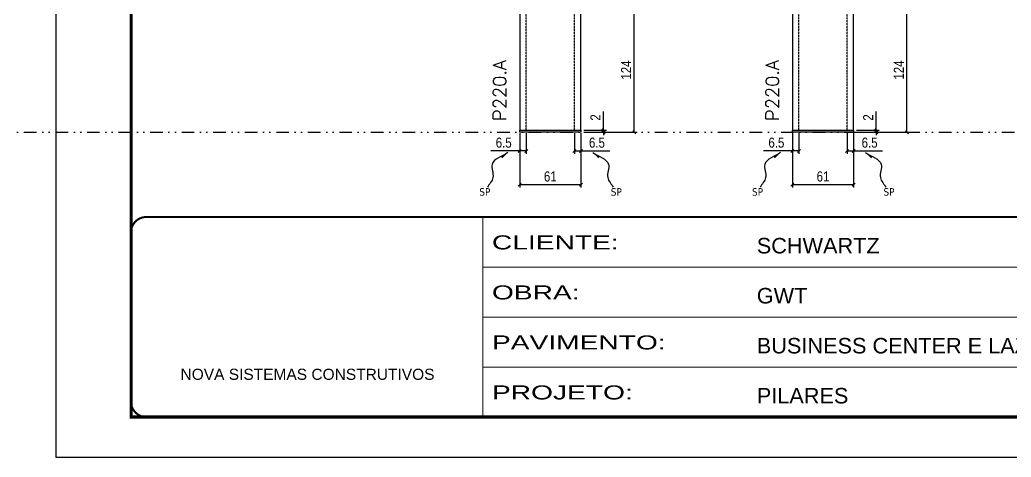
# Model space of a CAD drawing. Extents: x 13379 to 23315, y 867 to 16997.
# Drawn here: x 19105 to 20093, y 6610 to 7046 of the extents above; entities that cross this region are included whole.
import ezdxf

# ---------------------------------------------------------------- set-up
doc = ezdxf.new("R2010")
doc.units = 0
for name, pattern in [('CONTINUO', [0]), ('DASHED', [0.75, 0.5, -0.25]), ('DIVIDE2', [0.625, 0.25, -0.125, 0, -0.125, 0, -0.125]), ('HIDDEN', [0.375, 0.25, -0.125])]:
    doc.linetypes.add(name, pattern=pattern)
for name, color, linetype in [('COTA', 241, 'Continuous'), ('Nível', 160, 'Continuous'), ('Painéis', 200, 'Continuous'), ('Sarrafo de Pressão', 42, 'HIDDEN'), ('texto', 7, 'Continuous')]:
    doc.layers.add(name, color=color, linetype=linetype)
for name, color, linetype, lineweight in [('Folhas', 255, 'Continuous', 9), ('SARRAFO DE PRESSAO', 251, 'DASHED', 9), ('Texto Seção', 7, 'Continuous', 15)]:
    doc.layers.add(name, color=color, linetype=linetype, lineweight=lineweight)
doc.layers.add('Laje_Perimetro', color=7, linetype='Continuous', plot=False)
doc.styles.add('ARIAL', font='arial.ttf')
doc.styles.add('COTA TECNICA', font='techl___.ttf', dxfattribs={"height": 10})
doc.styles.add('COTA TECNICA-50', font='techl___.ttf', dxfattribs={"height": 10})
doc.styles.add('REGUA-120', font='ROMANS.shx', dxfattribs={"height": 15})
doc.styles.get("Standard").update_dxf_attribs({"font": 'arial.ttf'})
doc.styles.add('Tecnologia', font='')
doc.styles.get('Tecnologia').set_extended_font_data('Forgotten Futurist')
doc.dimstyles.new('COTA PAINEL-50', dxfattribs={"dimtxt": 10, "dimasz": 3, "dimexe": 3, "dimexo": 3, "dimgap": 3, "dimtad": 1, "dimdec": 1, "dimzin": 12, "dimdsep": 46, "dimtxsty": 'COTA TECNICA-50', "dimblk1": 'OBLIQUE', "dimblk2": 'OBLIQUE', "dimsah": 1, "dimcen": 0.9, "dimclrd": 4, "dimclre": 4, "dimclrt": 240, "dimadec": 1, "dimazin": 3, "dimtfac": 1, "dimtdec": 1, "dimtmove": 0, "dimatfit": 3, "dimfxl": 1, "dimtolj": 1, "dimtzin": 12, "dimarcsym": 0})
doc.dimstyles.new('PAINEL', dxfattribs={"dimtxt": 10, "dimasz": 3, "dimexe": 3, "dimexo": 3, "dimgap": 3, "dimtad": 1, "dimdec": 1, "dimzin": 12, "dimdsep": 46, "dimtxsty": 'COTA TECNICA', "dimblk1": 'OBLIQUE', "dimblk2": 'OBLIQUE', "dimsah": 1, "dimcen": 0.9, "dimclrd": 4, "dimclre": 4, "dimclrt": 240, "dimadec": 1, "dimazin": 3, "dimtfac": 1, "dimtdec": 1, "dimtmove": 0, "dimatfit": 3, "dimfxl": 1, "dimtolj": 1, "dimtzin": 12, "dimarcsym": 0})
doc.dimstyles.get("Standard").update_dxf_attribs({"dimtxt": 0.18, "dimasz": 0.18, "dimexe": 0.18, "dimexo": 0.0625, "dimgap": 0.09, "dimtad": 0, "dimtih": 1, "dimtoh": 1, "dimdec": 4, "dimzin": 0, "dimdsep": 46, "dimtxsty": 'Standard', "dimcen": 0.09, "dimadec": 0, "dimazin": 0, "dimtfac": 1, "dimtdec": 4, "dimtofl": 0, "dimtmove": 0, "dimatfit": 3, "dimfxl": 1, "dimtolj": 1, "dimtzin": 0, "dimarcsym": 0})

# ---------------------------------------------------------------- blocks, each defined once
blk = doc.blocks.new('9999999999')
at = {"color": 30, "linetype": 'CONTINUO'}
for p, q in [((98564.56, 34230.21), (98564.56, 34429.45)), ((98564.56, 34379.64), (99583.98, 34379.64)), ((98564.56, 34329.83), (99487.98, 34329.83)), ((98564.56, 34280.02), (99487.98, 34280.02))]:
    blk.add_line(p, q, dxfattribs=at)
at = {"color": 30, "linetype": 'CONTINUO', "const_width": 2}
blk.add_lwpolyline([(99583.98, 34230.21), (99583.98, 34414.45, 0.414214), (99568.98, 34429.45), (98228.98, 34429.45, 0.414214), (98213.98, 34414.45), (98213.98, 34245.21, 0.414214), (98228.98, 34230.21), (99583.98, 34230.21)], format="xyb", dxfattribs=at)
at = {"layer": 'Folhas'}
blk.add_lwpolyline([(98138.98, 34190.21), (99623.98, 34190.21), (99623.98, 35240.21), (98138.98, 35240.21)], close=True, dxfattribs=at)
at = {"layer": 'Folhas', "color": 30, "const_width": 3}
blk.add_lwpolyline([(98213.98, 34230.21), (99583.98, 34230.21), (99583.98, 35200.21), (98213.98, 35200.21)], close=True, dxfattribs=at)
at = {"color": 7, "linetype": 'Continuous', "ltscale": 5, "style": 'ARIAL'}
for s, height, p in [('SCHWARTZ', 15.483, (98837.68, 34393.13)), ('GWT', 15.483, (98837.68, 34343.32)), ('BUSINESS CENTER E LAZER', 15.4829, (98837.68, 34293.51)), ('NOVA SISTEMAS CONSTRUTIVOS', 11.0592, (98263.19, 34267.21)), ('PILARES', 15.483, (98837.68, 34243.7))]:
    blk.add_text(s, height=height, dxfattribs=at).set_placement(p)
at = {"layer": 'Folhas', "color": 7, "style": 'Tecnologia', "width": 1.5}
for s, p in [('CLIENTE:', (98573.65, 34397.17)), ('OBRA:', (98573.65, 34347.31)), ('PAVIMENTO:', (98573.65, 34297.5)), ('PROJETO:', (98573.65, 34247.69))]:
    blk.add_text(s, height=14, dxfattribs=at).set_placement(p)
blk = doc.blocks.new('_Oblique')
at = {"color": 0, "linetype": 'ByBlock', "lineweight": -2}
blk.add_line((-0.5, -0.5), (0.5, 0.5), dxfattribs=at)
blk = doc.blocks.new('*D1260')
at = {"layer": 'COTA', "color": 4, "lineweight": -2, "transparency": 16777216}
for p, q in [((19603.38, 6932.57), (19603.38, 6878.39)), ((19664.38, 6932.57), (19664.38, 6878.39)), ((19603.38, 6881.39), (19664.38, 6881.39))]:
    blk.add_line(p, q, dxfattribs=at)
at = {"layer": 'Defpoints', "color": 0, "transparency": 16777216}
for p in [(19603.38, 6935.57), (19664.38, 6935.57), (19664.38, 6881.39)]:
    blk.add_point(p, dxfattribs=at)
at = {"layer": 'COTA', "color": 4, "lineweight": -2, "transparency": 16777216, "xscale": 3, "yscale": 3, "zscale": 3, "rotation": 180}
blk.add_blockref('_Oblique', (19603.38, 6881.39), dxfattribs=at)
at = {"layer": 'COTA', "color": 4, "lineweight": -2, "transparency": 16777216, "xscale": 3, "yscale": 3, "zscale": 3}
blk.add_blockref('_Oblique', (19664.38, 6881.39), dxfattribs=at)
at = {"layer": 'COTA', "color": 240, "transparency": 16777216, "insert": (19633.88, 6889.5), "char_height": 10, "attachment_point": 5, "style": 'COTA TECNICA'}
blk.add_mtext('\\A1;61', dxfattribs=at)
blk = doc.blocks.new('*D1261')
at = {"layer": 'COTA', "color": 4, "lineweight": -2, "transparency": 16777216}
for p, q in [((19667.38, 7057.57), (19720.54, 7057.57)), ((19717.54, 6933.57), (19717.54, 7057.57)), ((19667.38, 6933.57), (19720.54, 6933.57))]:
    blk.add_line(p, q, dxfattribs=at)
at = {"layer": 'Defpoints', "color": 0, "transparency": 16777216}
for p in [(19664.38, 7057.57), (19717.54, 7057.57), (19664.38, 6933.57)]:
    blk.add_point(p, dxfattribs=at)
at = {"layer": 'COTA', "color": 4, "lineweight": -2, "transparency": 16777216, "xscale": 3, "yscale": 3, "zscale": 3}
for p, rotation in [((19717.54, 7057.57), 90), ((19717.54, 6933.57), 270)]:
    blk.add_blockref('_Oblique', p, dxfattribs=dict(at, rotation=rotation))
at = {"layer": 'COTA', "color": 240, "transparency": 16777216, "insert": (19709.47, 6995.57), "char_height": 10, "attachment_point": 5, "rotation": 90, "style": 'COTA TECNICA-50'}
blk.add_mtext('\\A1;124', dxfattribs=at)
blk = doc.blocks.new('*D1262')
at = {"layer": 'COTA', "color": 4, "lineweight": -2, "transparency": 16777216}
for p, q in [((19686.9, 6935.57), (19686.9, 6954.37)), ((19667.38, 6935.57), (19689.9, 6935.57)), ((19667.38, 6933.57), (19689.9, 6933.57)), ((19686.9, 6933.57), (19686.9, 6935.57)), ((19686.9, 6933.57), (19686.9, 6930.57))]:
    blk.add_line(p, q, dxfattribs=at)
at = {"layer": 'Defpoints', "color": 0, "transparency": 16777216}
for p in [(19664.38, 6935.57), (19664.38, 6933.57), (19686.9, 6933.57)]:
    blk.add_point(p, dxfattribs=at)
at = {"layer": 'COTA', "color": 4, "lineweight": -2, "transparency": 16777216, "xscale": 3, "yscale": 3, "zscale": 3}
for p, rotation in [((19686.9, 6935.57), 270), ((19686.9, 6933.57), 90)]:
    blk.add_blockref('_Oblique', p, dxfattribs=dict(at, rotation=rotation))
at = {"layer": 'COTA', "color": 240, "transparency": 16777216, "insert": (19678.9, 6948.32), "char_height": 10, "attachment_point": 5, "rotation": 90, "style": 'COTA TECNICA-50'}
blk.add_mtext('\\A1;2', dxfattribs=at)
blk = doc.blocks.new('*D1263')
at = {"layer": 'COTA', "color": 4, "lineweight": -2, "transparency": 16777216}
for p, q in [((19603.38, 6930.57), (19603.38, 6912.06)), ((19609.88, 6932.57), (19609.88, 6912.06)), ((19603.38, 6915.06), (19574.42, 6915.06)), ((19609.88, 6915.06), (19603.38, 6915.06))]:
    blk.add_line(p, q, dxfattribs=at)
at = {"layer": 'Defpoints', "color": 0, "transparency": 16777216}
for p in [(19603.38, 6933.57), (19609.88, 6935.57), (19603.38, 6915.06)]:
    blk.add_point(p, dxfattribs=at)
at = {"layer": 'COTA', "color": 4, "lineweight": -2, "transparency": 16777216, "xscale": 3, "yscale": 3, "zscale": 3, "rotation": 180}
blk.add_blockref('_Oblique', (19603.38, 6915.06), dxfattribs=at)
at = {"layer": 'COTA', "color": 4, "lineweight": -2, "transparency": 16777216, "xscale": 3, "yscale": 3, "zscale": 3}
blk.add_blockref('_Oblique', (19609.88, 6915.06), dxfattribs=at)
at = {"layer": 'COTA', "color": 240, "transparency": 16777216, "insert": (19587.4, 6923.17), "char_height": 10, "attachment_point": 5, "style": 'COTA TECNICA-50'}
blk.add_mtext('\\A1;6.5', dxfattribs=at)
blk = doc.blocks.new('*D1264')
at = {"layer": 'COTA', "color": 4, "lineweight": -2, "transparency": 16777216}
for p, q in [((19657.88, 6932.57), (19657.88, 6912.06)), ((19664.38, 6930.57), (19664.38, 6912.06)), ((19657.88, 6915.06), (19664.38, 6915.06)), ((19664.38, 6915.06), (19693.34, 6915.06))]:
    blk.add_line(p, q, dxfattribs=at)
at = {"layer": 'Defpoints', "color": 0, "transparency": 16777216}
for p in [(19657.88, 6935.57), (19664.38, 6933.57), (19664.38, 6915.06)]:
    blk.add_point(p, dxfattribs=at)
at = {"layer": 'COTA', "color": 4, "lineweight": -2, "transparency": 16777216, "xscale": 3, "yscale": 3, "zscale": 3, "rotation": 180}
blk.add_blockref('_Oblique', (19657.88, 6915.06), dxfattribs=at)
at = {"layer": 'COTA', "color": 4, "lineweight": -2, "transparency": 16777216, "xscale": 3, "yscale": 3, "zscale": 3}
blk.add_blockref('_Oblique', (19664.38, 6915.06), dxfattribs=at)
at = {"layer": 'COTA', "color": 240, "transparency": 16777216, "insert": (19680.36, 6923.17), "char_height": 10, "attachment_point": 5, "style": 'COTA TECNICA-50'}
blk.add_mtext('\\A1;6.5', dxfattribs=at)
blk = doc.blocks.new('*D1267')
at = {"layer": 'COTA', "color": 4, "lineweight": -2, "transparency": 16777216}
for p, q in [((19875.24, 6932.57), (19875.24, 6878.39)), ((19936.24, 6932.57), (19936.24, 6878.39)), ((19875.24, 6881.39), (19936.24, 6881.39))]:
    blk.add_line(p, q, dxfattribs=at)
at = {"layer": 'Defpoints', "color": 0, "transparency": 16777216}
for p in [(19875.24, 6935.57), (19936.24, 6935.57), (19936.24, 6881.39)]:
    blk.add_point(p, dxfattribs=at)
at = {"layer": 'COTA', "color": 4, "lineweight": -2, "transparency": 16777216, "xscale": 3, "yscale": 3, "zscale": 3, "rotation": 180}
blk.add_blockref('_Oblique', (19875.24, 6881.39), dxfattribs=at)
at = {"layer": 'COTA', "color": 4, "lineweight": -2, "transparency": 16777216, "xscale": 3, "yscale": 3, "zscale": 3}
blk.add_blockref('_Oblique', (19936.24, 6881.39), dxfattribs=at)
at = {"layer": 'COTA', "color": 240, "transparency": 16777216, "insert": (19905.74, 6889.5), "char_height": 10, "attachment_point": 5, "style": 'COTA TECNICA'}
blk.add_mtext('\\A1;61', dxfattribs=at)
blk = doc.blocks.new('*D1268')
at = {"layer": 'COTA', "color": 4, "lineweight": -2, "transparency": 16777216}
for p, q in [((19939.24, 7057.57), (19992.4, 7057.57)), ((19989.4, 6933.57), (19989.4, 7057.57)), ((19939.24, 6933.57), (19992.4, 6933.57))]:
    blk.add_line(p, q, dxfattribs=at)
at = {"layer": 'Defpoints', "color": 0, "transparency": 16777216}
for p in [(19936.24, 7057.57), (19989.4, 7057.57), (19936.24, 6933.57)]:
    blk.add_point(p, dxfattribs=at)
at = {"layer": 'COTA', "color": 4, "lineweight": -2, "transparency": 16777216, "xscale": 3, "yscale": 3, "zscale": 3}
for p, rotation in [((19989.4, 7057.57), 90), ((19989.4, 6933.57), 270)]:
    blk.add_blockref('_Oblique', p, dxfattribs=dict(at, rotation=rotation))
at = {"layer": 'COTA', "color": 240, "transparency": 16777216, "insert": (19981.33, 6995.57), "char_height": 10, "attachment_point": 5, "rotation": 90, "style": 'COTA TECNICA-50'}
blk.add_mtext('\\A1;124', dxfattribs=at)
blk = doc.blocks.new('*D1269')
at = {"layer": 'COTA', "color": 4, "lineweight": -2, "transparency": 16777216}
for p, q in [((19958.76, 6935.57), (19958.76, 6954.37)), ((19939.24, 6935.57), (19961.76, 6935.57)), ((19939.24, 6933.57), (19961.76, 6933.57)), ((19958.76, 6933.57), (19958.76, 6935.57)), ((19958.76, 6933.57), (19958.76, 6930.57))]:
    blk.add_line(p, q, dxfattribs=at)
at = {"layer": 'Defpoints', "color": 0, "transparency": 16777216}
for p in [(19936.24, 6935.57), (19936.24, 6933.57), (19958.76, 6933.57)]:
    blk.add_point(p, dxfattribs=at)
at = {"layer": 'COTA', "color": 4, "lineweight": -2, "transparency": 16777216, "xscale": 3, "yscale": 3, "zscale": 3}
for p, rotation in [((19958.76, 6935.57), 270), ((19958.76, 6933.57), 90)]:
    blk.add_blockref('_Oblique', p, dxfattribs=dict(at, rotation=rotation))
at = {"layer": 'COTA', "color": 240, "transparency": 16777216, "insert": (19950.76, 6948.32), "char_height": 10, "attachment_point": 5, "rotation": 90, "style": 'COTA TECNICA-50'}
blk.add_mtext('\\A1;2', dxfattribs=at)
blk = doc.blocks.new('*D1270')
at = {"layer": 'COTA', "color": 4, "lineweight": -2, "transparency": 16777216}
for p, q in [((19875.24, 6930.57), (19875.24, 6912.06)), ((19881.74, 6932.57), (19881.74, 6912.06)), ((19875.24, 6915.06), (19846.28, 6915.06)), ((19881.74, 6915.06), (19875.24, 6915.06))]:
    blk.add_line(p, q, dxfattribs=at)
at = {"layer": 'Defpoints', "color": 0, "transparency": 16777216}
for p in [(19875.24, 6933.57), (19881.74, 6935.57), (19875.24, 6915.06)]:
    blk.add_point(p, dxfattribs=at)
at = {"layer": 'COTA', "color": 4, "lineweight": -2, "transparency": 16777216, "xscale": 3, "yscale": 3, "zscale": 3, "rotation": 180}
blk.add_blockref('_Oblique', (19875.24, 6915.06), dxfattribs=at)
at = {"layer": 'COTA', "color": 4, "lineweight": -2, "transparency": 16777216, "xscale": 3, "yscale": 3, "zscale": 3}
blk.add_blockref('_Oblique', (19881.74, 6915.06), dxfattribs=at)
at = {"layer": 'COTA', "color": 240, "transparency": 16777216, "insert": (19859.26, 6923.17), "char_height": 10, "attachment_point": 5, "style": 'COTA TECNICA-50'}
blk.add_mtext('\\A1;6.5', dxfattribs=at)
blk = doc.blocks.new('*D1271')
at = {"layer": 'COTA', "color": 4, "lineweight": -2, "transparency": 16777216}
for p, q in [((19929.74, 6932.57), (19929.74, 6912.06)), ((19936.24, 6930.57), (19936.24, 6912.06)), ((19929.74, 6915.06), (19936.24, 6915.06)), ((19936.24, 6915.06), (19965.19, 6915.06))]:
    blk.add_line(p, q, dxfattribs=at)
at = {"layer": 'Defpoints', "color": 0, "transparency": 16777216}
for p in [(19929.74, 6935.57), (19936.24, 6933.57), (19936.24, 6915.06)]:
    blk.add_point(p, dxfattribs=at)
at = {"layer": 'COTA', "color": 4, "lineweight": -2, "transparency": 16777216, "xscale": 3, "yscale": 3, "zscale": 3, "rotation": 180}
blk.add_blockref('_Oblique', (19929.74, 6915.06), dxfattribs=at)
at = {"layer": 'COTA', "color": 4, "lineweight": -2, "transparency": 16777216, "xscale": 3, "yscale": 3, "zscale": 3}
blk.add_blockref('_Oblique', (19936.24, 6915.06), dxfattribs=at)
at = {"layer": 'COTA', "color": 240, "transparency": 16777216, "insert": (19952.21, 6923.17), "char_height": 10, "attachment_point": 5, "style": 'COTA TECNICA-50'}
blk.add_mtext('\\A1;6.5', dxfattribs=at)

msp = doc.modelspace()

# ---------------------------------------------------------------- linework, layer by layer
at = {"layer": 'Laje_Perimetro'}
msp.add_lwpolyline([(20626, 7659.92), (19141, 7659.92), (19141, 6609.92), (20626, 6609.92)], close=True, dxfattribs=at)
at = {"layer": 'Nível', "color": 4, "linetype": 'DIVIDE2', "ltscale": 50}
msp.add_line((17631, 6933.57), (21112.79, 6933.57), dxfattribs=at)
at = {"layer": 'Painéis'}
for points in [[(19603.38, 6935.57), (19664.38, 6935.57), (19664.38, 7057.57), (19603.38, 7057.57)], [(19875.24, 6935.57), (19936.24, 6935.57), (19936.24, 7057.57), (19875.24, 7057.57)], [(19603.38, 6935.57), (19664.38, 6935.57), (19664.38, 6933.57), (19603.38, 6933.57)], [(19875.24, 6935.57), (19936.24, 6935.57), (19936.24, 6933.57), (19875.24, 6933.57)]]:
    msp.add_lwpolyline(points, close=True, dxfattribs=at)
at = {"layer": 'Sarrafo de Pressão'}
for p, q in [((19609.88, 6935.57), (19609.88, 7057.57)), ((19657.88, 6935.57), (19657.88, 7057.57)), ((19881.74, 6935.57), (19881.74, 7057.57)), ((19929.74, 6935.57), (19929.74, 7057.57))]:
    msp.add_line(p, q, dxfattribs=at)

# ---------------------------------------------------------------- block references
at = {"layer": 'SARRAFO DE PRESSAO', "color": 6, "linetype": 'ByBlock'}
msp.add_blockref('9999999999', (-78997.98, -27580.29), dxfattribs=at)

# ---------------------------------------------------------------- texts
at = {"layer": 'texto', "color": 0, "char_height": 7.5, "attachment_point": 5}
for insert in [(19568.6, 6874.08), (19699.66, 6874.08), (19840.46, 6874.08), (19971.51, 6874.08)]:
    msp.add_mtext('{\\fTahoma|b0|i0|c0|p34;\\C4;SP}', dxfattribs=dict(at, insert=insert))
at = {"layer": 'Texto Seção', "char_height": 13, "width": 373.3299, "attachment_point": 7, "rotation": 90, "style": 'REGUA-120'}
for insert in [(19589.91, 6944.82), (19861.76, 6944.82)]:
    msp.add_mtext('P220.A', dxfattribs=dict(at, insert=insert))

# ---------------------------------------------------------------- dimensions: what is measured, and where the dimension line sits
at = {"layer": 'COTA'}
for base, p1, p2, angle, picture, middle in [((19717.54, 7057.57), (19664.38, 6933.57), (19664.38, 7057.57), 90, '*D1261', (19709.47, 6995.57)), ((19989.4, 7057.57), (19936.24, 6933.57), (19936.24, 7057.57), 90, '*D1268', (19981.33, 6995.57)), ((19603.38, 6915.06), (19609.88, 6935.57), (19603.38, 6933.57), 180, '*D1263', (19587.4, 6923.17)), ((19875.24, 6915.06), (19881.74, 6935.57), (19875.24, 6933.57), 180, '*D1270', (19859.26, 6923.17))]:
    dim = msp.add_linear_dim(base=base, p1=p1, p2=p2, angle=angle, dimstyle='COTA PAINEL-50', dxfattribs=at)
    dim.commit()
    dim.dimension.update_dxf_attribs({"geometry": picture, "text_midpoint": middle})
for base, p1, p2, picture, middle in [((19686.9, 6933.57), (19664.38, 6935.57), (19664.38, 6933.57), '*D1262', (19686.9, 6948.32)), ((19958.76, 6933.57), (19936.24, 6935.57), (19936.24, 6933.57), '*D1269', (19958.76, 6948.32))]:
    dim = msp.add_linear_dim(base=base, p1=p1, p2=p2, angle=90, dimstyle='COTA PAINEL-50', dxfattribs=at)
    dim.commit()
    dim.dimension.update_dxf_attribs({"geometry": picture, "text_midpoint": middle, "dimtype": 160})
for base, p1, p2, picture, middle in [((19664.38, 6881.39), (19603.38, 6935.57), (19664.38, 6935.57), '*D1260', (19633.88, 6889.5)), ((19936.24, 6881.39), (19875.24, 6935.57), (19936.24, 6935.57), '*D1267', (19905.74, 6889.5))]:
    dim = msp.add_linear_dim(base=base, p1=p1, p2=p2, dimstyle='PAINEL', override={"dimarcsym": 2}, dxfattribs=at)
    dim.commit()
    dim.dimension.update_dxf_attribs({"geometry": picture, "text_midpoint": middle})
for base, p1, p2, picture, middle in [((19664.38, 6915.06), (19657.88, 6935.57), (19664.38, 6933.57), '*D1264', (19680.36, 6923.17)), ((19936.24, 6915.06), (19929.74, 6935.57), (19936.24, 6933.57), '*D1271', (19952.21, 6923.17))]:
    dim = msp.add_linear_dim(base=base, p1=p1, p2=p2, dimstyle='COTA PAINEL-50', dxfattribs=at)
    dim.commit()
    dim.dimension.update_dxf_attribs({"geometry": picture, "text_midpoint": middle})

# ---------------------------------------------------------------- leaders
at = {"layer": 'COTA', "path_type": 1}
for points in [[(19591.55, 6913.39), (19575.76, 6901.55), (19576.69, 6888.55), (19571.14, 6878.77)], [(19676.21, 6913.39), (19691.99, 6901.55), (19691.07, 6888.55), (19696.62, 6878.77)], [(19863.41, 6913.39), (19847.62, 6901.55), (19848.55, 6888.55), (19842.99, 6878.77)], [(19948.06, 6913.39), (19963.85, 6901.55), (19962.92, 6888.55), (19968.48, 6878.77)]]:
    msp.add_leader(points, dimstyle='Standard', override={"dimasz": 8}, dxfattribs=at)

doc.saveas('drawing.dxf')
